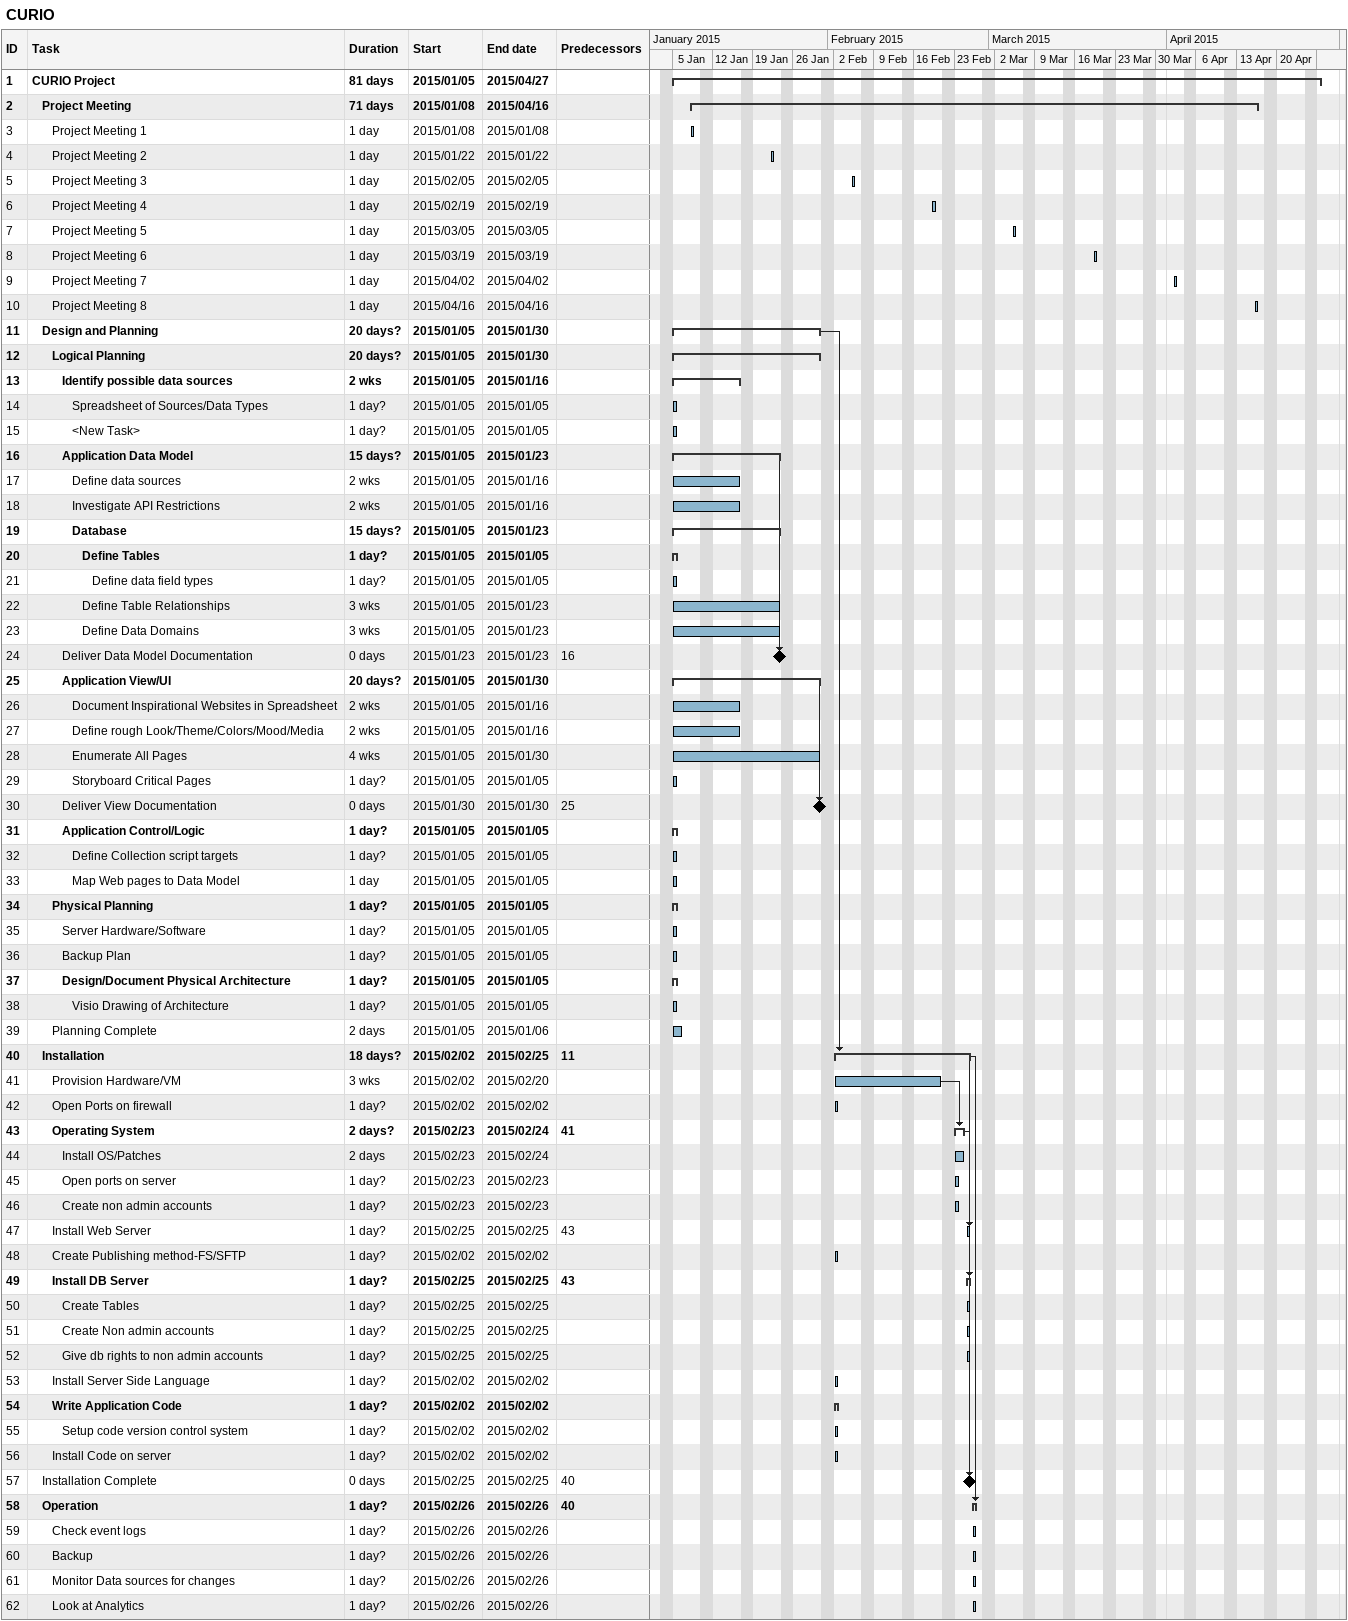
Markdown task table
CURIO

| ID | Level | Task | Duration | Start | Finish | Predecessors |
|---|---|---|---|---|---|---|
| 1 | 1 | **CURIO Project** | 81d | 2015-01-05 | 2015-04-27 |  |
| 2 | 2 | **Project Meeting** | 71d | 2015-01-08 | 2015-04-16 |  |
| 3 | 3 | Project Meeting 1 | 1d | 2015-01-08 | 2015-01-08 |  |
| 4 | 3 | Project Meeting 2 | 1d | 2015-01-22 | 2015-01-22 |  |
| 5 | 3 | Project Meeting 3 | 1d | 2015-02-05 | 2015-02-05 |  |
| 6 | 3 | Project Meeting 4 | 1d | 2015-02-19 | 2015-02-19 |  |
| 7 | 3 | Project Meeting 5 | 1d | 2015-03-05 | 2015-03-05 |  |
| 8 | 3 | Project Meeting 6 | 1d | 2015-03-19 | 2015-03-19 |  |
| 9 | 3 | Project Meeting 7 | 1d | 2015-04-02 | 2015-04-02 |  |
| 10 | 3 | Project Meeting 8 | 1d | 2015-04-16 | 2015-04-16 |  |
| 11 | 2 | **Design and Planning** | 20d? | 2015-01-05 | 2015-01-30 |  |
| 12 | 3 | **Logical Planning** | 20d? | 2015-01-05 | 2015-01-30 |  |
| 13 | 4 | **Identify possible data sources** | 2w | 2015-01-05 | 2015-01-16 |  |
| 14 | 5 | Spreadsheet of Sources/Data Types | 1d? | 2015-01-05 | 2015-01-05 |  |
| 15 | 5 | <New Task> | 1d? | 2015-01-05 | 2015-01-05 |  |
| 16 | 4 | **Application Data Model** | 15d? | 2015-01-05 | 2015-01-23 |  |
| 17 | 5 | Define data sources | 2w | 2015-01-05 | 2015-01-16 |  |
| 18 | 5 | Investigate API Restrictions | 2w | 2015-01-05 | 2015-01-16 |  |
| 19 | 5 | **Database** | 15d? | 2015-01-05 | 2015-01-23 |  |
| 20 | 6 | **Define Tables** | 1d? | 2015-01-05 | 2015-01-05 |  |
| 21 | 7 | Define data field types | 1d? | 2015-01-05 | 2015-01-05 |  |
| 22 | 6 | Define Table Relationships | 3w | 2015-01-05 | 2015-01-23 |  |
| 23 | 6 | Define Data Domains | 3w | 2015-01-05 | 2015-01-23 |  |
| 24 | 4 | Deliver Data Model Documentation | 0d | 2015-01-23 | 2015-01-23 | 16 |
| 25 | 4 | **Application View/UI** | 20d? | 2015-01-05 | 2015-01-30 |  |
| 26 | 5 | Document Inspirational Websites in Spreadsheet | 2w | 2015-01-05 | 2015-01-16 |  |
| 27 | 5 | Define rough Look/Theme/Colors/Mood/Media | 2w | 2015-01-05 | 2015-01-16 |  |
| 28 | 5 | Enumerate All Pages | 4w | 2015-01-05 | 2015-01-30 |  |
| 29 | 5 | Storyboard Critical Pages | 1d? | 2015-01-05 | 2015-01-05 |  |
| 30 | 4 | Deliver View Documentation | 0d | 2015-01-30 | 2015-01-30 | 25 |
| 31 | 4 | **Application Control/Logic** | 1d? | 2015-01-05 | 2015-01-05 |  |
| 32 | 5 | Define Collection script targets | 1d? | 2015-01-05 | 2015-01-05 |  |
| 33 | 5 | Map Web pages to Data Model | 1d | 2015-01-05 | 2015-01-05 |  |
| 34 | 3 | **Physical Planning** | 1d? | 2015-01-05 | 2015-01-05 |  |
| 35 | 4 | Server Hardware/Software | 1d? | 2015-01-05 | 2015-01-05 |  |
| 36 | 4 | Backup Plan | 1d? | 2015-01-05 | 2015-01-05 |  |
| 37 | 4 | **Design/Document Physical Architecture** | 1d? | 2015-01-05 | 2015-01-05 |  |
| 38 | 5 | Visio Drawing of Architecture | 1d? | 2015-01-05 | 2015-01-05 |  |
| 39 | 3 | Planning Complete | 2d | 2015-01-05 | 2015-01-06 |  |
| 40 | 2 | **Installation** | 18d? | 2015-02-02 | 2015-02-25 | 11 |
| 41 | 3 | Provision Hardware/VM | 3w | 2015-02-02 | 2015-02-20 |  |
| 42 | 3 | Open Ports on firewall | 1d? | 2015-02-02 | 2015-02-02 |  |
| 43 | 3 | **Operating System** | 2d? | 2015-02-23 | 2015-02-24 | 41 |
| 44 | 4 | Install OS/Patches | 2d | 2015-02-23 | 2015-02-24 |  |
| 45 | 4 | Open ports on server | 1d? | 2015-02-23 | 2015-02-23 |  |
| 46 | 4 | Create non admin accounts | 1d? | 2015-02-23 | 2015-02-23 |  |
| 47 | 3 | Install Web Server | 1d? | 2015-02-25 | 2015-02-25 | 43 |
| 48 | 3 | Create Publishing method-FS/SFTP | 1d? | 2015-02-02 | 2015-02-02 |  |
| 49 | 3 | **Install DB Server** | 1d? | 2015-02-25 | 2015-02-25 | 43 |
| 50 | 4 | Create Tables | 1d? | 2015-02-25 | 2015-02-25 |  |
| 51 | 4 | Create Non admin accounts | 1d? | 2015-02-25 | 2015-02-25 |  |
| 52 | 4 | Give db rights to non admin accounts | 1d? | 2015-02-25 | 2015-02-25 |  |
| 53 | 3 | Install Server Side Language | 1d? | 2015-02-02 | 2015-02-02 |  |
| 54 | 3 | **Write Application Code** | 1d? | 2015-02-02 | 2015-02-02 |  |
| 55 | 4 | Setup code version control system | 1d? | 2015-02-02 | 2015-02-02 |  |
| 56 | 3 | Install Code on server | 1d? | 2015-02-02 | 2015-02-02 |  |
| 57 | 2 | Installation Complete | 0d | 2015-02-25 | 2015-02-25 | 40 |
| 58 | 2 | **Operation** | 1d? | 2015-02-26 | 2015-02-26 | 40 |
| 59 | 3 | Check event logs | 1d? | 2015-02-26 | 2015-02-26 |  |
| 60 | 3 | Backup | 1d? | 2015-02-26 | 2015-02-26 |  |
| 61 | 3 | Monitor Data sources for changes | 1d? | 2015-02-26 | 2015-02-26 |  |
| 62 | 3 | Look at Analytics | 1d? | 2015-02-26 | 2015-02-26 |  |
